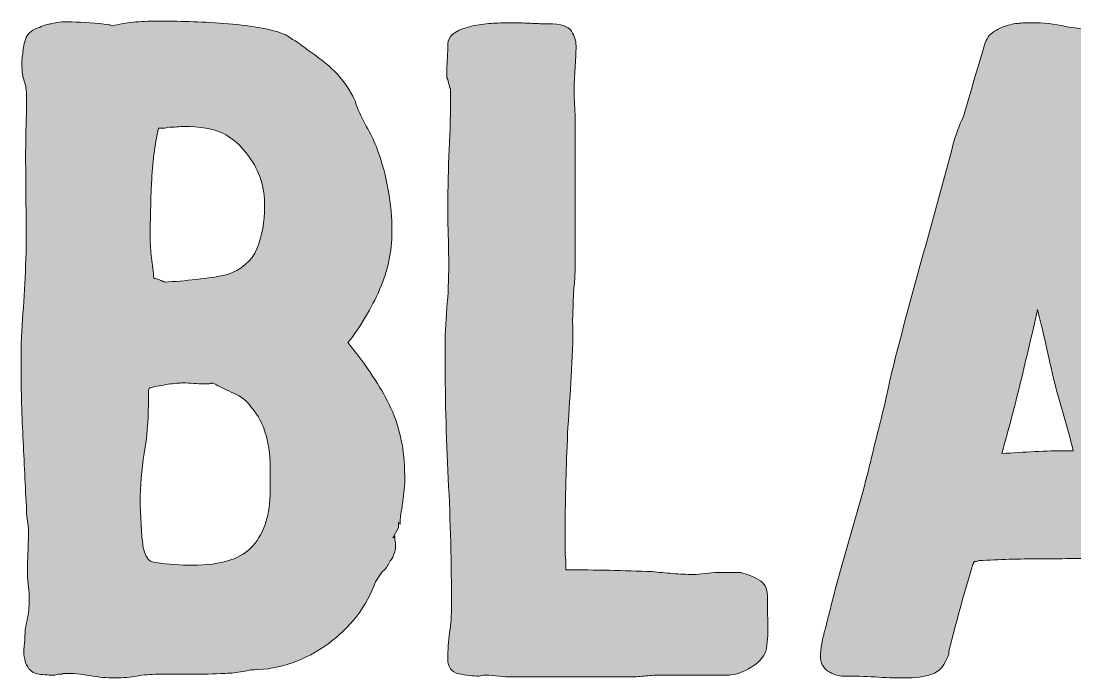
# Model space of a CAD drawing. Header units: inches. Extents: x 72 to 1008, y -1000 to -80.
# Drawn here: x 72 to 540, y -656.4 to -364.8 of the extents above; entities that cross this region are included whole.
import ezdxf

# ---------------------------------------------------------------- set-up
doc = ezdxf.new("R2010")
doc.units = ezdxf.units.IN
doc.header["$MEASUREMENT"] = 0
doc.layers.add('Layer 1', color=7, linetype='Continuous')

# ---------------------------------------------------------------- blocks, each defined once
blk = doc.blocks.new('block 4')
at = {"layer": 'Layer 1', "true_color": 0xfccf0c}
h = blk.add_hatch(color=40, dxfattribs=at)
h.dxf.hatch_style = 2
edge = h.paths.add_edge_path()
edge.add_spline(control_points=[(217.2, -507.53), (217.2, -507.53), (222.08, -513.63), (222.08, -513.63), (225.6, -518.51), (228.65, -523.05), (231.23, -527.25), (233.8, -531.46), (235.91, -535.59), (237.53, -539.65), (239.16, -543.72), (240.38, -548.06), (241.19, -552.66), (242.01, -557.28), (242.41, -562.7), (242.41, -568.93), (242.41, -570.29), (242.27, -572.05), (242.01, -574.22), (241.73, -576.39), (241.46, -578.56), (241.19, -580.72), (240.92, -582.08), (240.72, -583.3), (240.58, -584.38), (240.44, -585.47), (240.38, -586.69), (240.38, -588.04), (239.83, -588.04), (239.56, -587.78), (239.56, -587.23), (239.56, -587.23), (239.56, -589.67), (239.56, -589.67), (239.56, -589.67), (237.13, -594.14), (237.13, -594.14), (237.13, -594.14), (237.94, -593.33), (237.94, -593.33), (237.94, -594.14), (238, -594.96), (238.14, -595.77), (238.27, -596.58), (238.34, -597.26), (238.34, -597.8), (238.34, -599.43), (237.8, -601.33), (236.72, -603.5), (236.17, -604.04), (235.7, -604.72), (235.3, -605.53), (234.89, -606.34), (234.41, -607.16), (233.87, -607.97), (233.06, -608.52), (232.11, -609.59), (231.03, -611.22), (231.03, -611.22), (229.4, -613.66), (229.4, -613.66), (227.5, -619.09), (224.72, -624.17), (221.06, -628.91), (217.4, -633.66), (213.14, -637.79), (208.26, -641.31), (203.37, -644.84), (198.09, -647.62), (192.39, -649.65), (186.7, -651.68), (181.01, -652.7), (175.32, -652.7), (174.77, -652.7), (174.16, -652.77), (173.49, -652.9), (172.81, -653.04), (171.79, -653.25), (170.44, -653.51), (169.08, -653.79), (167.79, -653.99), (166.57, -654.12), (165.35, -654.26), (164.06, -654.33), (162.71, -654.33), (157.56, -654.6), (152.54, -654.73), (147.66, -654.73), (142.78, -654.73), (137.9, -654.73), (133.02, -654.73), (129.5, -654.73), (126.31, -655.01), (123.47, -655.55), (120.62, -656.09), (117.43, -656.36), (113.91, -656.36), (110.11, -656.36), (106.32, -656.02), (102.53, -655.34), (98.73, -654.67), (94.93, -654.33), (91.14, -654.33), (90.87, -654.33), (90.59, -654.47), (90.33, -654.73), (90.33, -654.73), (88.7, -654.73), (88.7, -654.73), (88.15, -654.73), (87.75, -654.8), (87.48, -654.94), (87.21, -655.08), (86.8, -655.14), (86.26, -655.14), (83.82, -655.14), (81.44, -654.94), (79.14, -654.53), (76.84, -654.12), (75.14, -652.43), (74.06, -649.45), (73.51, -647.28), (73.25, -645.93), (73.25, -645.38), (73.25, -644.03), (73.31, -642.88), (73.45, -641.92), (73.58, -640.98), (73.65, -640.23), (73.65, -639.69), (73.65, -636.71), (73.99, -633.73), (74.67, -630.74), (75.34, -627.76), (75.69, -624.78), (75.69, -621.79), (75.69, -619.63), (75.55, -617.66), (75.28, -615.9), (75.01, -614.14), (74.87, -612.18), (74.87, -610), (74.87, -607.02), (74.94, -603.97), (75.08, -600.85), (75.21, -597.74), (75.28, -594.55), (75.28, -591.3), (75.28, -589.67), (75.14, -588.18), (74.87, -586.82), (74.6, -585.47), (74.47, -583.98), (74.47, -582.35), (73.92, -571.24), (73.38, -560.19), (72.84, -549.21), (72.29, -538.23), (72.03, -527.05), (72.03, -515.66), (72.03, -508.61), (72.29, -501.57), (72.84, -494.51), (73.38, -487.47), (73.79, -480.42), (74.06, -473.37), (74.33, -465.24), (74.4, -457.04), (74.26, -448.77), (74.12, -440.5), (74.06, -432.3), (74.06, -424.16), (74.06, -419.83), (74.12, -415.49), (74.26, -411.15), (74.4, -406.82), (74.47, -402.48), (74.47, -398.14), (74.47, -395.7), (74.12, -393.46), (73.45, -391.43), (72.77, -389.4), (72.43, -387.3), (72.43, -385.13), (72.43, -384.31), (72.43, -383.37), (72.43, -382.28), (72.43, -381.2), (72.57, -380.25), (72.84, -379.43), (72.84, -376.73), (73.31, -374.29), (74.26, -372.11), (75.21, -369.95), (77.17, -368.46), (80.16, -367.64), (82.33, -366.56), (84.09, -366.01), (85.45, -366.01), (87.07, -365.48), (88.7, -365.2), (90.33, -365.2), (91.95, -365.2), (93.31, -365.2), (94.39, -365.2), (99.81, -365.2), (105.37, -365.61), (111.07, -366.42), (111.33, -366.42), (111.61, -366.49), (111.88, -366.63), (112.15, -366.76), (112.42, -366.83), (112.69, -366.83), (116.21, -366.01), (119.67, -365.48), (123.06, -365.2), (126.45, -364.93), (129.9, -364.79), (133.43, -364.79), (137.22, -364.79), (141.63, -364.86), (146.65, -365), (151.66, -365.14), (156.81, -365.41), (162.1, -365.81), (167.39, -366.22), (172.47, -366.83), (177.35, -367.64), (182.23, -368.46), (186.29, -369.54), (189.55, -370.89), (190.36, -371.44), (191.17, -371.98), (191.99, -372.52), (192.8, -373.07), (193.75, -373.61), (194.84, -374.15), (195.37, -374.69), (196.05, -375.23), (196.87, -375.77), (197.68, -376.32), (198.35, -376.86), (198.9, -377.4), (203.78, -380.65), (207.91, -383.91), (211.3, -387.16), (214.69, -390.41), (217.74, -394.75), (220.45, -400.17), (220.45, -400.99), (220.72, -401.94), (221.26, -403.02), (222.62, -406.27), (224.18, -409.46), (225.95, -412.58), (227.7, -415.7), (229.13, -418.75), (230.21, -421.73), (234.55, -433.66), (236.72, -445.86), (236.72, -458.32), (236.72, -467), (234.89, -475.54), (231.23, -483.94), (227.57, -492.35), (222.89, -500.21), (217.2, -507.53)], knot_values=[0, 0, 0, 0, 1, 1, 1, 2, 2, 2, 3, 3, 3, 4, 4, 4, 5, 5, 5, 6, 6, 6, 7, 7, 7, 8, 8, 8, 9, 9, 9, 10, 10, 10, 11, 11, 11, 12, 12, 12, 13, 13, 13, 14, 14, 14, 15, 15, 15, 16, 16, 16, 17, 17, 17, 18, 18, 18, 19, 19, 19, 20, 20, 20, 21, 21, 21, 22, 22, 22, 23, 23, 23, 24, 24, 24, 25, 25, 25, 26, 26, 26, 27, 27, 27, 28, 28, 28, 29, 29, 29, 30, 30, 30, 31, 31, 31, 32, 32, 32, 33, 33, 33, 34, 34, 34, 35, 35, 35, 36, 36, 36, 37, 37, 37, 38, 38, 38, 39, 39, 39, 40, 40, 40, 41, 41, 41, 42, 42, 42, 43, 43, 43, 44, 44, 44, 45, 45, 45, 46, 46, 46, 47, 47, 47, 48, 48, 48, 49, 49, 49, 50, 50, 50, 51, 51, 51, 52, 52, 52, 53, 53, 53, 54, 54, 54, 55, 55, 55, 56, 56, 56, 57, 57, 57, 58, 58, 58, 59, 59, 59, 60, 60, 60, 61, 61, 61, 62, 62, 62, 63, 63, 63, 64, 64, 64, 65, 65, 65, 66, 66, 66, 67, 67, 67, 68, 68, 68, 69, 69, 69, 70, 70, 70, 71, 71, 71, 72, 72, 72, 73, 73, 73, 74, 74, 74, 75, 75, 75, 76, 76, 76, 77, 77, 77, 78, 78, 78, 79, 79, 79, 80, 80, 80, 81, 81, 81, 82, 82, 82, 83, 83, 83, 84, 84, 84, 85, 85, 85, 86, 86, 86, 87, 87, 87, 88, 88, 88, 89, 89, 89, 89], degree=3, periodic=1)
edge = h.paths.add_edge_path()
edge.add_spline(control_points=[(157.02, -525.42), (156.47, -525.69), (155.86, -525.83), (155.19, -525.83), (154.51, -525.83), (153.9, -525.83), (153.36, -525.83), (151.73, -525.83), (150.17, -525.76), (148.68, -525.62), (147.19, -525.49), (145.63, -525.42), (144, -525.42), (142.38, -525.42), (140.14, -525.62), (137.29, -526.03), (134.45, -526.44), (131.94, -526.91), (129.77, -527.45), (129.22, -527.45), (128.96, -527.59), (128.96, -527.86), (128.69, -528.13), (128.55, -529.08), (128.55, -530.71), (128.55, -530.71), (128.55, -535.18), (128.55, -535.18), (128.55, -542.23), (127.94, -549.41), (126.72, -556.73), (125.5, -564.05), (124.89, -571.24), (124.89, -578.28), (124.89, -579.37), (124.95, -581.13), (125.09, -583.57), (125.23, -586.01), (125.36, -588.52), (125.5, -591.09), (125.64, -593.67), (125.91, -596.11), (126.31, -598.41), (126.72, -600.72), (127.33, -602.28), (128.14, -603.09), (128.41, -603.63), (128.76, -604.04), (129.16, -604.31), (129.57, -604.58), (130.45, -604.86), (131.8, -605.12), (137.5, -605.94), (142.92, -606.34), (148.07, -606.34), (161.08, -606.34), (170.09, -603.43), (175.11, -597.6), (180.12, -591.77), (182.64, -583.71), (182.64, -573.4), (182.64, -569.61), (182.64, -566.08), (182.64, -562.83), (182.64, -559.58), (182.36, -556.32), (181.82, -553.07), (181.28, -550.09), (180.46, -547.25), (179.38, -544.53), (178.3, -541.83), (176.54, -538.98), (174.1, -535.99), (172.47, -533.55), (169.89, -531.52), (166.37, -529.89), (165.01, -529.35), (163.52, -528.67), (161.9, -527.86), (160.27, -527.05), (158.64, -526.23), (157.02, -525.42)], knot_values=[0, 0, 0, 0, 1, 1, 1, 2, 2, 2, 3, 3, 3, 4, 4, 4, 5, 5, 5, 6, 6, 6, 7, 7, 7, 8, 8, 8, 9, 9, 9, 10, 10, 10, 11, 11, 11, 12, 12, 12, 13, 13, 13, 14, 14, 14, 15, 15, 15, 16, 16, 16, 17, 17, 17, 18, 18, 18, 19, 19, 19, 20, 20, 20, 21, 21, 21, 22, 22, 22, 23, 23, 23, 24, 24, 24, 25, 25, 25, 26, 26, 26, 27, 27, 27, 27], degree=3, periodic=1)
edge = h.paths.add_edge_path()
edge.add_spline(control_points=[(133.02, -412.37), (131.4, -419.69), (130.38, -427.83), (129.97, -436.77), (129.57, -445.72), (129.36, -453.72), (129.36, -460.76), (129.36, -463.75), (129.57, -466.8), (129.97, -469.91), (130.38, -473.03), (130.72, -476.08), (130.99, -479.06), (131.53, -479.06), (132.62, -479.34), (134.24, -479.88), (134.51, -480.15), (134.78, -480.28), (135.06, -480.28), (135.32, -480.28), (135.6, -480.42), (135.87, -480.69), (140.2, -480.42), (144.88, -480.02), (149.9, -479.47), (154.91, -478.93), (159.32, -478.25), (163.12, -477.44), (169.89, -475.27), (174.43, -471.41), (176.74, -465.85), (179.04, -460.29), (180.19, -453.99), (180.19, -446.94), (180.19, -438.54), (177.89, -431.22), (173.28, -424.98), (169.76, -420.1), (165.89, -416.64), (161.69, -414.61), (157.49, -412.58), (151.59, -411.56), (144, -411.56), (143.46, -411.56), (142.51, -411.63), (141.16, -411.76), (139.8, -411.9), (138.44, -411.97), (137.09, -411.97), (136.28, -412.24), (135.53, -412.37), (134.85, -412.37), (134.17, -412.37), (133.56, -412.37), (133.02, -412.37)], knot_values=[0, 0, 0, 0, 1, 1, 1, 2, 2, 2, 3, 3, 3, 4, 4, 4, 5, 5, 5, 6, 6, 6, 7, 7, 7, 8, 8, 8, 9, 9, 9, 10, 10, 10, 11, 11, 11, 12, 12, 12, 13, 13, 13, 14, 14, 14, 15, 15, 15, 16, 16, 16, 17, 17, 17, 18, 18, 18, 18], degree=3, periodic=1)
h = blk.add_hatch(color=40, dxfattribs=at)
h.dxf.hatch_style = 2
edge = h.paths.add_edge_path()
edge.add_spline(control_points=[(313.98, -608.38), (320.49, -608.38), (326.92, -608.45), (333.3, -608.58), (339.66, -608.72), (345.97, -608.92), (352.2, -609.19), (355.18, -609.46), (358.23, -609.73), (361.35, -610), (364.47, -610.28), (367.52, -610.41), (370.5, -610.41), (372.13, -610.41), (373.89, -610.28), (375.79, -610), (377.69, -609.73), (379.58, -609.59), (381.49, -609.59), (381.49, -609.59), (391.65, -609.59), (391.65, -609.59), (394.09, -610.14), (396.66, -611.16), (399.38, -612.64), (402.08, -614.14), (403.44, -616.51), (403.44, -619.76), (403.44, -623.56), (403.51, -627.49), (403.65, -631.55), (403.78, -635.62), (403.58, -639.55), (403.04, -643.35), (402.49, -646.33), (400.32, -649.04), (396.53, -651.48), (392.73, -653.92), (388.94, -655.14), (385.14, -655.14), (385.14, -655.14), (355.46, -655.14), (355.46, -655.14), (353.29, -655.14), (351.05, -655.28), (348.75, -655.55), (346.44, -655.82), (344.21, -655.95), (342.04, -655.95), (342.04, -655.95), (289.99, -655.95), (289.99, -655.95), (288.09, -655.95), (286.19, -655.82), (284.3, -655.55), (282.4, -655.28), (280.36, -655.14), (278.2, -655.14), (277.11, -655.14), (276.16, -655.28), (275.35, -655.55), (272.64, -655.55), (269.66, -655.21), (266.4, -654.53), (263.15, -653.86), (261.52, -651.62), (261.52, -647.82), (261.52, -644.03), (261.79, -640.16), (262.34, -636.23), (262.88, -632.3), (263.15, -628.44), (263.15, -624.64), (263.15, -605.67), (262.67, -586.76), (261.73, -567.91), (260.77, -549.08), (260.3, -530.17), (260.3, -511.19), (260.3, -504.95), (260.57, -498.65), (261.12, -492.28), (261.66, -485.91), (261.93, -479.47), (261.93, -472.96), (261.93, -468.63), (261.86, -464.36), (261.73, -460.15), (261.59, -455.95), (261.52, -451.68), (261.52, -447.34), (261.52, -438.67), (261.73, -430.13), (262.14, -421.73), (262.54, -413.33), (262.74, -404.92), (262.74, -396.51), (262.74, -396.51), (262.74, -394.89), (262.74, -394.89), (262.47, -394.62), (262.34, -394.35), (262.34, -394.07), (262.34, -393.81), (262.2, -393.4), (261.93, -392.85), (261.93, -392.04), (261.66, -391.09), (261.12, -390.01), (261.12, -390.01), (261.12, -386.75), (261.12, -386.75), (261.12, -384.59), (261.18, -382.62), (261.32, -380.86), (261.45, -379.1), (261.52, -377.13), (261.52, -374.96), (261.52, -371.71), (264.37, -369.27), (270.06, -367.64), (271.42, -367.1), (272.84, -366.76), (274.33, -366.63), (275.82, -366.49), (277.24, -366.29), (278.6, -366.01), (281.58, -365.75), (284.36, -365.61), (286.94, -365.61), (289.51, -365.61), (291.21, -365.61), (292.02, -365.61), (294.46, -365.61), (296.83, -365.68), (299.14, -365.81), (301.44, -365.95), (303.82, -366.01), (306.26, -366.01), (311.67, -366.01), (315.06, -367.1), (316.42, -369.27), (317.77, -371.44), (318.46, -373.61), (318.46, -375.77), (318.46, -379.03), (318.32, -382.35), (318.05, -385.74), (317.77, -389.13), (317.64, -392.59), (317.64, -396.11), (317.64, -398.01), (317.7, -399.91), (317.84, -401.8), (317.98, -403.7), (318.05, -405.73), (318.05, -407.9), (318.05, -407.9), (318.05, -474.18), (318.05, -474.18), (318.05, -476.9), (317.91, -479.61), (317.64, -482.32), (317.37, -485.03), (317.23, -487.74), (317.23, -490.45), (316.96, -494.25), (316.89, -497.77), (317.03, -501.02), (317.16, -504.27), (317.09, -507.53), (316.83, -510.78), (316.55, -518.65), (316.15, -526.3), (315.61, -533.76), (315.06, -541.22), (314.65, -548.74), (314.39, -556.32), (314.11, -563.11), (313.91, -569.95), (313.78, -576.86), (313.64, -583.77), (313.57, -590.76), (313.57, -597.8), (313.57, -599.43), (313.64, -601.13), (313.78, -602.89), (313.91, -604.65), (313.98, -606.48), (313.98, -608.38)], knot_values=[0, 0, 0, 0, 1, 1, 1, 2, 2, 2, 3, 3, 3, 4, 4, 4, 5, 5, 5, 6, 6, 6, 7, 7, 7, 8, 8, 8, 9, 9, 9, 10, 10, 10, 11, 11, 11, 12, 12, 12, 13, 13, 13, 14, 14, 14, 15, 15, 15, 16, 16, 16, 17, 17, 17, 18, 18, 18, 19, 19, 19, 20, 20, 20, 21, 21, 21, 22, 22, 22, 23, 23, 23, 24, 24, 24, 25, 25, 25, 26, 26, 26, 27, 27, 27, 28, 28, 28, 29, 29, 29, 30, 30, 30, 31, 31, 31, 32, 32, 32, 33, 33, 33, 34, 34, 34, 35, 35, 35, 36, 36, 36, 37, 37, 37, 38, 38, 38, 39, 39, 39, 40, 40, 40, 41, 41, 41, 42, 42, 42, 43, 43, 43, 44, 44, 44, 45, 45, 45, 46, 46, 46, 47, 47, 47, 48, 48, 48, 49, 49, 49, 50, 50, 50, 51, 51, 51, 52, 52, 52, 53, 53, 53, 54, 54, 54, 55, 55, 55, 56, 56, 56, 57, 57, 57, 58, 58, 58, 59, 59, 59, 60, 60, 60, 61, 61, 61, 62, 62, 62, 63, 63, 63, 63], degree=3, periodic=1)
h = blk.add_hatch(color=40, dxfattribs=at)
h.dxf.hatch_style = 2
edge = h.paths.add_edge_path()
edge.add_spline(control_points=[(551.05, -603.09), (542.1, -603.36), (533.16, -603.5), (524.21, -603.5), (515.26, -603.5), (506.32, -603.77), (497.37, -604.31), (496.56, -604.58), (495.88, -604.72), (495.34, -604.72), (495.07, -604.99), (494.93, -605.26), (494.93, -605.53), (494.39, -606.61), (494.12, -607.43), (494.12, -607.97), (492.49, -613.4), (490.93, -618.74), (489.44, -624.03), (487.95, -629.32), (486.52, -634.67), (485.17, -640.09), (485.17, -640.09), (484.77, -641.72), (484.77, -641.72), (484.22, -643.35), (483.95, -644.71), (483.95, -645.79), (482.33, -650.67), (479.82, -653.65), (476.43, -654.73), (473.04, -655.82), (469.04, -656.36), (464.43, -656.36), (460.09, -656.36), (455.69, -656.23), (451.22, -655.95), (446.75, -655.69), (442.2, -655.55), (437.6, -655.55), (434.88, -655.55), (432.44, -654.8), (430.27, -653.31), (428.1, -651.82), (427.02, -649.59), (427.02, -646.6), (427.02, -645.25), (427.22, -643.42), (427.63, -641.11), (428.04, -638.81), (428.51, -636.71), (429.06, -634.81), (429.6, -632.64), (430.13, -630.54), (430.68, -628.5), (431.22, -626.47), (431.63, -624.78), (431.9, -623.42), (434.88, -612.04), (438, -600.85), (441.26, -589.87), (444.51, -578.89), (447.49, -567.71), (450.2, -556.32), (451.55, -550.91), (452.91, -545.48), (454.27, -540.06), (455.62, -534.64), (456.84, -529.22), (457.93, -523.79), (462.26, -506.17), (466.87, -488.69), (471.75, -471.34), (476.63, -453.99), (481.37, -436.64), (485.99, -419.29), (487.07, -415.49), (488.56, -411.43), (490.46, -407.09), (492.09, -401.67), (493.64, -396.38), (495.14, -391.23), (496.62, -386.08), (498.19, -380.79), (499.81, -375.37), (500.63, -372.66), (502.11, -370.63), (504.29, -369.27), (506.45, -367.91), (508.76, -366.97), (511.2, -366.42), (513.37, -365.88), (515.53, -365.61), (517.7, -365.61), (519.87, -365.61), (521.63, -365.61), (522.99, -365.61), (527.6, -365.61), (532.61, -366.29), (538.04, -367.64), (543.73, -368.19), (547.25, -369.06), (548.61, -370.28), (549.96, -371.51), (551.18, -374.01), (552.27, -377.81), (552.53, -379.17), (552.81, -380.25), (553.08, -381.06), (553.35, -381.87), (553.76, -382.96), (554.3, -384.31), (555.38, -387.3), (556.06, -389.87), (556.33, -392.04), (556.33, -395.84), (556.6, -399.23), (557.15, -402.21), (557.69, -405.19), (558.37, -408.58), (559.18, -412.37), (560.26, -416.17), (561.35, -419.9), (562.43, -423.56), (563.52, -427.21), (564.33, -430.13), (564.87, -432.3), (566.23, -438.54), (567.52, -444.77), (568.74, -451), (569.96, -457.24), (571.38, -463.34), (573.01, -469.3), (574.36, -475.54), (575.92, -481.57), (577.68, -487.4), (579.44, -493.23), (581.14, -499.26), (582.77, -505.49), (584.93, -514.17), (587.24, -522.85), (589.68, -531.52), (592.12, -540.2), (594.56, -549.01), (597, -557.95), (598.08, -563.11), (599.24, -568.19), (600.46, -573.2), (601.68, -578.22), (603.1, -583.3), (604.73, -588.45), (605.54, -591.98), (606.49, -595.36), (607.57, -598.62), (608.65, -601.87), (609.74, -605.26), (610.83, -608.78), (612.18, -613.4), (613.4, -618.07), (614.49, -622.81), (615.56, -627.56), (616.79, -632.37), (618.14, -637.25), (618.14, -638.06), (618.41, -639.28), (618.96, -640.91), (619.23, -641.99), (619.43, -642.94), (619.57, -643.75), (619.7, -644.57), (619.77, -645.52), (619.77, -646.6), (619.77, -650.4), (618.14, -652.77), (614.89, -653.72), (611.64, -654.67), (609.06, -655.14), (607.17, -655.14), (602.01, -655.14), (596.93, -655.21), (591.92, -655.34), (586.9, -655.48), (581.82, -655.55), (576.67, -655.55), (573.14, -655.55), (569.89, -654.06), (566.91, -651.07), (565.28, -648.91), (563.99, -646.8), (563.05, -644.77), (562.09, -642.74), (561.22, -640.5), (560.4, -638.06), (559.86, -637.52), (559.59, -636.71), (559.59, -635.62), (559.59, -634.54), (559.45, -633.73), (559.18, -633.18), (559.18, -632.1), (559.04, -631.15), (558.77, -630.33), (558.77, -630.33), (553.08, -610.41), (553.08, -610.41), (553.08, -609.87), (552.94, -608.99), (552.67, -607.77), (552.4, -606.54), (552, -605.26), (551.46, -603.9), (551.18, -603.9), (551.05, -603.63), (551.05, -603.09)], knot_values=[0, 0, 0, 0, 1, 1, 1, 2, 2, 2, 3, 3, 3, 4, 4, 4, 5, 5, 5, 6, 6, 6, 7, 7, 7, 8, 8, 8, 9, 9, 9, 10, 10, 10, 11, 11, 11, 12, 12, 12, 13, 13, 13, 14, 14, 14, 15, 15, 15, 16, 16, 16, 17, 17, 17, 18, 18, 18, 19, 19, 19, 20, 20, 20, 21, 21, 21, 22, 22, 22, 23, 23, 23, 24, 24, 24, 25, 25, 25, 26, 26, 26, 27, 27, 27, 28, 28, 28, 29, 29, 29, 30, 30, 30, 31, 31, 31, 32, 32, 32, 33, 33, 33, 34, 34, 34, 35, 35, 35, 36, 36, 36, 37, 37, 37, 38, 38, 38, 39, 39, 39, 40, 40, 40, 41, 41, 41, 42, 42, 42, 43, 43, 43, 44, 44, 44, 45, 45, 45, 46, 46, 46, 47, 47, 47, 48, 48, 48, 49, 49, 49, 50, 50, 50, 51, 51, 51, 52, 52, 52, 53, 53, 53, 54, 54, 54, 55, 55, 55, 56, 56, 56, 57, 57, 57, 58, 58, 58, 59, 59, 59, 60, 60, 60, 61, 61, 61, 62, 62, 62, 63, 63, 63, 64, 64, 64, 65, 65, 65, 66, 66, 66, 67, 67, 67, 68, 68, 68, 69, 69, 69, 70, 70, 70, 71, 71, 71, 71], degree=3, periodic=1)
edge = h.paths.add_edge_path()
edge.add_spline(control_points=[(507.54, -556.73), (512.42, -556.46), (517.3, -556.19), (522.18, -555.92), (527.06, -555.65), (531.94, -555.51), (536.82, -555.51), (536.82, -555.51), (539.26, -555.51), (539.26, -555.51), (537.9, -550.09), (536.41, -544.6), (534.78, -539.04), (533.16, -533.49), (531.66, -528), (530.31, -522.57), (529.76, -520.41), (528.89, -516.54), (527.67, -510.98), (526.45, -505.43), (525.02, -499.39), (523.4, -492.89), (520.96, -503.73), (518.45, -514.44), (515.87, -525.01), (513.3, -535.59), (510.52, -546.16), (507.54, -556.73)], knot_values=[0, 0, 0, 0, 1, 1, 1, 2, 2, 2, 3, 3, 3, 4, 4, 4, 5, 5, 5, 6, 6, 6, 7, 7, 7, 8, 8, 8, 9, 9, 9, 9], degree=3, periodic=1)
at = {"layer": 'Layer 1', "lineweight": 0}
for points, knots in [([(217.2, -507.53), (217.2, -507.53), (222.08, -513.63), (222.08, -513.63), (225.6, -518.51), (228.65, -523.05), (231.23, -527.25), (233.8, -531.46), (235.91, -535.59), (237.53, -539.65), (239.16, -543.72), (240.38, -548.06), (241.19, -552.66), (242.01, -557.28), (242.41, -562.7), (242.41, -568.93), (242.41, -570.29), (242.27, -572.05), (242.01, -574.22), (241.73, -576.39), (241.46, -578.56), (241.19, -580.72), (240.92, -582.08), (240.72, -583.3), (240.58, -584.38), (240.44, -585.47), (240.38, -586.69), (240.38, -588.04), (239.83, -588.04), (239.56, -587.78), (239.56, -587.23), (239.56, -587.23), (239.56, -589.67), (239.56, -589.67), (239.56, -589.67), (237.13, -594.14), (237.13, -594.14), (237.13, -594.14), (237.94, -593.33), (237.94, -593.33), (237.94, -594.14), (238, -594.96), (238.14, -595.77), (238.27, -596.58), (238.34, -597.26), (238.34, -597.8), (238.34, -599.43), (237.8, -601.33), (236.72, -603.5), (236.17, -604.04), (235.7, -604.72), (235.3, -605.53), (234.89, -606.34), (234.41, -607.16), (233.87, -607.97), (233.06, -608.52), (232.11, -609.59), (231.03, -611.22), (231.03, -611.22), (229.4, -613.66), (229.4, -613.66), (227.5, -619.09), (224.72, -624.17), (221.06, -628.91), (217.4, -633.66), (213.14, -637.79), (208.26, -641.31), (203.37, -644.84), (198.09, -647.62), (192.39, -649.65), (186.7, -651.68), (181.01, -652.7), (175.32, -652.7), (174.77, -652.7), (174.16, -652.77), (173.49, -652.9), (172.81, -653.04), (171.79, -653.25), (170.44, -653.51), (169.08, -653.79), (167.79, -653.99), (166.57, -654.12), (165.35, -654.26), (164.06, -654.33), (162.71, -654.33), (157.56, -654.6), (152.54, -654.73), (147.66, -654.73), (142.78, -654.73), (137.9, -654.73), (133.02, -654.73), (129.5, -654.73), (126.31, -655.01), (123.47, -655.55), (120.62, -656.09), (117.43, -656.36), (113.91, -656.36), (110.11, -656.36), (106.32, -656.02), (102.53, -655.34), (98.73, -654.67), (94.93, -654.33), (91.14, -654.33), (90.87, -654.33), (90.59, -654.47), (90.33, -654.73), (90.33, -654.73), (88.7, -654.73), (88.7, -654.73), (88.15, -654.73), (87.75, -654.8), (87.48, -654.94), (87.21, -655.08), (86.8, -655.14), (86.26, -655.14), (83.82, -655.14), (81.44, -654.94), (79.14, -654.53), (76.84, -654.12), (75.14, -652.43), (74.06, -649.45), (73.51, -647.28), (73.25, -645.93), (73.25, -645.38), (73.25, -644.03), (73.31, -642.88), (73.45, -641.92), (73.58, -640.98), (73.65, -640.23), (73.65, -639.69), (73.65, -636.71), (73.99, -633.73), (74.67, -630.74), (75.34, -627.76), (75.69, -624.78), (75.69, -621.79), (75.69, -619.63), (75.55, -617.66), (75.28, -615.9), (75.01, -614.14), (74.87, -612.18), (74.87, -610), (74.87, -607.02), (74.94, -603.97), (75.08, -600.85), (75.21, -597.74), (75.28, -594.55), (75.28, -591.3), (75.28, -589.67), (75.14, -588.18), (74.87, -586.82), (74.6, -585.47), (74.47, -583.98), (74.47, -582.35), (73.92, -571.24), (73.38, -560.19), (72.84, -549.21), (72.29, -538.23), (72.03, -527.05), (72.03, -515.66), (72.03, -508.61), (72.29, -501.57), (72.84, -494.51), (73.38, -487.47), (73.79, -480.42), (74.06, -473.37), (74.33, -465.24), (74.4, -457.04), (74.26, -448.77), (74.12, -440.5), (74.06, -432.3), (74.06, -424.16), (74.06, -419.83), (74.12, -415.49), (74.26, -411.15), (74.4, -406.82), (74.47, -402.48), (74.47, -398.14), (74.47, -395.7), (74.12, -393.46), (73.45, -391.43), (72.77, -389.4), (72.43, -387.3), (72.43, -385.13), (72.43, -384.31), (72.43, -383.37), (72.43, -382.28), (72.43, -381.2), (72.57, -380.25), (72.84, -379.43), (72.84, -376.73), (73.31, -374.29), (74.26, -372.11), (75.21, -369.95), (77.17, -368.46), (80.16, -367.64), (82.33, -366.56), (84.09, -366.01), (85.45, -366.01), (87.07, -365.48), (88.7, -365.2), (90.33, -365.2), (91.95, -365.2), (93.31, -365.2), (94.39, -365.2), (99.81, -365.2), (105.37, -365.61), (111.07, -366.42), (111.33, -366.42), (111.61, -366.49), (111.88, -366.63), (112.15, -366.76), (112.42, -366.83), (112.69, -366.83), (116.21, -366.01), (119.67, -365.48), (123.06, -365.2), (126.45, -364.93), (129.9, -364.79), (133.43, -364.79), (137.22, -364.79), (141.63, -364.86), (146.65, -365), (151.66, -365.14), (156.81, -365.41), (162.1, -365.81), (167.39, -366.22), (172.47, -366.83), (177.35, -367.64), (182.23, -368.46), (186.29, -369.54), (189.55, -370.89), (190.36, -371.44), (191.17, -371.98), (191.99, -372.52), (192.8, -373.07), (193.75, -373.61), (194.84, -374.15), (195.37, -374.69), (196.05, -375.23), (196.87, -375.77), (197.68, -376.32), (198.35, -376.86), (198.9, -377.4), (203.78, -380.65), (207.91, -383.91), (211.3, -387.16), (214.69, -390.41), (217.74, -394.75), (220.45, -400.17), (220.45, -400.99), (220.72, -401.94), (221.26, -403.02), (222.62, -406.27), (224.18, -409.46), (225.95, -412.58), (227.7, -415.7), (229.13, -418.75), (230.21, -421.73), (234.55, -433.66), (236.72, -445.86), (236.72, -458.32), (236.72, -467), (234.89, -475.54), (231.23, -483.94), (227.57, -492.35), (222.89, -500.21), (217.2, -507.53)], [0, 0, 0, 0, 1, 1, 1, 2, 2, 2, 3, 3, 3, 4, 4, 4, 5, 5, 5, 6, 6, 6, 7, 7, 7, 8, 8, 8, 9, 9, 9, 10, 10, 10, 11, 11, 11, 12, 12, 12, 13, 13, 13, 14, 14, 14, 15, 15, 15, 16, 16, 16, 17, 17, 17, 18, 18, 18, 19, 19, 19, 20, 20, 20, 21, 21, 21, 22, 22, 22, 23, 23, 23, 24, 24, 24, 25, 25, 25, 26, 26, 26, 27, 27, 27, 28, 28, 28, 29, 29, 29, 30, 30, 30, 31, 31, 31, 32, 32, 32, 33, 33, 33, 34, 34, 34, 35, 35, 35, 36, 36, 36, 37, 37, 37, 38, 38, 38, 39, 39, 39, 40, 40, 40, 41, 41, 41, 42, 42, 42, 43, 43, 43, 44, 44, 44, 45, 45, 45, 46, 46, 46, 47, 47, 47, 48, 48, 48, 49, 49, 49, 50, 50, 50, 51, 51, 51, 52, 52, 52, 53, 53, 53, 54, 54, 54, 55, 55, 55, 56, 56, 56, 57, 57, 57, 58, 58, 58, 59, 59, 59, 60, 60, 60, 61, 61, 61, 62, 62, 62, 63, 63, 63, 64, 64, 64, 65, 65, 65, 66, 66, 66, 67, 67, 67, 68, 68, 68, 69, 69, 69, 70, 70, 70, 71, 71, 71, 72, 72, 72, 73, 73, 73, 74, 74, 74, 75, 75, 75, 76, 76, 76, 77, 77, 77, 78, 78, 78, 79, 79, 79, 80, 80, 80, 81, 81, 81, 82, 82, 82, 83, 83, 83, 84, 84, 84, 85, 85, 85, 86, 86, 86, 87, 87, 87, 88, 88, 88, 89, 89, 89, 89]), ([(313.98, -608.38), (320.49, -608.38), (326.92, -608.45), (333.3, -608.58), (339.66, -608.72), (345.97, -608.92), (352.2, -609.19), (355.18, -609.46), (358.23, -609.73), (361.35, -610), (364.47, -610.28), (367.52, -610.41), (370.5, -610.41), (372.13, -610.41), (373.89, -610.28), (375.79, -610), (377.69, -609.73), (379.58, -609.59), (381.49, -609.59), (381.49, -609.59), (391.65, -609.59), (391.65, -609.59), (394.09, -610.14), (396.66, -611.16), (399.38, -612.64), (402.08, -614.14), (403.44, -616.51), (403.44, -619.76), (403.44, -623.56), (403.51, -627.49), (403.65, -631.55), (403.78, -635.62), (403.58, -639.55), (403.04, -643.35), (402.49, -646.33), (400.32, -649.04), (396.53, -651.48), (392.73, -653.92), (388.94, -655.14), (385.14, -655.14), (385.14, -655.14), (355.46, -655.14), (355.46, -655.14), (353.29, -655.14), (351.05, -655.28), (348.75, -655.55), (346.44, -655.82), (344.21, -655.95), (342.04, -655.95), (342.04, -655.95), (289.99, -655.95), (289.99, -655.95), (288.09, -655.95), (286.19, -655.82), (284.3, -655.55), (282.4, -655.28), (280.36, -655.14), (278.2, -655.14), (277.11, -655.14), (276.16, -655.28), (275.35, -655.55), (272.64, -655.55), (269.66, -655.21), (266.4, -654.53), (263.15, -653.86), (261.52, -651.62), (261.52, -647.82), (261.52, -644.03), (261.79, -640.16), (262.34, -636.23), (262.88, -632.3), (263.15, -628.44), (263.15, -624.64), (263.15, -605.67), (262.67, -586.76), (261.73, -567.91), (260.77, -549.08), (260.3, -530.17), (260.3, -511.19), (260.3, -504.95), (260.57, -498.65), (261.12, -492.28), (261.66, -485.91), (261.93, -479.47), (261.93, -472.96), (261.93, -468.63), (261.86, -464.36), (261.73, -460.15), (261.59, -455.95), (261.52, -451.68), (261.52, -447.34), (261.52, -438.67), (261.73, -430.13), (262.14, -421.73), (262.54, -413.33), (262.74, -404.92), (262.74, -396.51), (262.74, -396.51), (262.74, -394.89), (262.74, -394.89), (262.47, -394.62), (262.34, -394.35), (262.34, -394.07), (262.34, -393.81), (262.2, -393.4), (261.93, -392.85), (261.93, -392.04), (261.66, -391.09), (261.12, -390.01), (261.12, -390.01), (261.12, -386.75), (261.12, -386.75), (261.12, -384.59), (261.18, -382.62), (261.32, -380.86), (261.45, -379.1), (261.52, -377.13), (261.52, -374.96), (261.52, -371.71), (264.37, -369.27), (270.06, -367.64), (271.42, -367.1), (272.84, -366.76), (274.33, -366.63), (275.82, -366.49), (277.24, -366.29), (278.6, -366.01), (281.58, -365.75), (284.36, -365.61), (286.94, -365.61), (289.51, -365.61), (291.21, -365.61), (292.02, -365.61), (294.46, -365.61), (296.83, -365.68), (299.14, -365.81), (301.44, -365.95), (303.82, -366.01), (306.26, -366.01), (311.67, -366.01), (315.06, -367.1), (316.42, -369.27), (317.77, -371.44), (318.46, -373.61), (318.46, -375.77), (318.46, -379.03), (318.32, -382.35), (318.05, -385.74), (317.77, -389.13), (317.64, -392.59), (317.64, -396.11), (317.64, -398.01), (317.7, -399.91), (317.84, -401.8), (317.98, -403.7), (318.05, -405.73), (318.05, -407.9), (318.05, -407.9), (318.05, -474.18), (318.05, -474.18), (318.05, -476.9), (317.91, -479.61), (317.64, -482.32), (317.37, -485.03), (317.23, -487.74), (317.23, -490.45), (316.96, -494.25), (316.89, -497.77), (317.03, -501.02), (317.16, -504.27), (317.09, -507.53), (316.83, -510.78), (316.55, -518.65), (316.15, -526.3), (315.61, -533.76), (315.06, -541.22), (314.65, -548.74), (314.39, -556.32), (314.11, -563.11), (313.91, -569.95), (313.78, -576.86), (313.64, -583.77), (313.57, -590.76), (313.57, -597.8), (313.57, -599.43), (313.64, -601.13), (313.78, -602.89), (313.91, -604.65), (313.98, -606.48), (313.98, -608.38)], [0, 0, 0, 0, 1, 1, 1, 2, 2, 2, 3, 3, 3, 4, 4, 4, 5, 5, 5, 6, 6, 6, 7, 7, 7, 8, 8, 8, 9, 9, 9, 10, 10, 10, 11, 11, 11, 12, 12, 12, 13, 13, 13, 14, 14, 14, 15, 15, 15, 16, 16, 16, 17, 17, 17, 18, 18, 18, 19, 19, 19, 20, 20, 20, 21, 21, 21, 22, 22, 22, 23, 23, 23, 24, 24, 24, 25, 25, 25, 26, 26, 26, 27, 27, 27, 28, 28, 28, 29, 29, 29, 30, 30, 30, 31, 31, 31, 32, 32, 32, 33, 33, 33, 34, 34, 34, 35, 35, 35, 36, 36, 36, 37, 37, 37, 38, 38, 38, 39, 39, 39, 40, 40, 40, 41, 41, 41, 42, 42, 42, 43, 43, 43, 44, 44, 44, 45, 45, 45, 46, 46, 46, 47, 47, 47, 48, 48, 48, 49, 49, 49, 50, 50, 50, 51, 51, 51, 52, 52, 52, 53, 53, 53, 54, 54, 54, 55, 55, 55, 56, 56, 56, 57, 57, 57, 58, 58, 58, 59, 59, 59, 60, 60, 60, 61, 61, 61, 62, 62, 62, 63, 63, 63, 63]), ([(551.05, -603.09), (542.1, -603.36), (533.16, -603.5), (524.21, -603.5), (515.26, -603.5), (506.32, -603.77), (497.37, -604.31), (496.56, -604.58), (495.88, -604.72), (495.34, -604.72), (495.07, -604.99), (494.93, -605.26), (494.93, -605.53), (494.39, -606.61), (494.12, -607.43), (494.12, -607.97), (492.49, -613.4), (490.93, -618.74), (489.44, -624.03), (487.95, -629.32), (486.52, -634.67), (485.17, -640.09), (485.17, -640.09), (484.77, -641.72), (484.77, -641.72), (484.22, -643.35), (483.95, -644.71), (483.95, -645.79), (482.33, -650.67), (479.82, -653.65), (476.43, -654.73), (473.04, -655.82), (469.04, -656.36), (464.43, -656.36), (460.09, -656.36), (455.69, -656.23), (451.22, -655.95), (446.75, -655.69), (442.2, -655.55), (437.6, -655.55), (434.88, -655.55), (432.44, -654.8), (430.27, -653.31), (428.1, -651.82), (427.02, -649.59), (427.02, -646.6), (427.02, -645.25), (427.22, -643.42), (427.63, -641.11), (428.04, -638.81), (428.51, -636.71), (429.06, -634.81), (429.6, -632.64), (430.13, -630.54), (430.68, -628.5), (431.22, -626.47), (431.63, -624.78), (431.9, -623.42), (434.88, -612.04), (438, -600.85), (441.26, -589.87), (444.51, -578.89), (447.49, -567.71), (450.2, -556.32), (451.55, -550.91), (452.91, -545.48), (454.27, -540.06), (455.62, -534.64), (456.84, -529.22), (457.93, -523.79), (462.26, -506.17), (466.87, -488.69), (471.75, -471.34), (476.63, -453.99), (481.37, -436.64), (485.99, -419.29), (487.07, -415.49), (488.56, -411.43), (490.46, -407.09), (492.09, -401.67), (493.64, -396.38), (495.14, -391.23), (496.62, -386.08), (498.19, -380.79), (499.81, -375.37), (500.63, -372.66), (502.11, -370.63), (504.29, -369.27), (506.45, -367.91), (508.76, -366.97), (511.2, -366.42), (513.37, -365.88), (515.53, -365.61), (517.7, -365.61), (519.87, -365.61), (521.63, -365.61), (522.99, -365.61), (527.6, -365.61), (532.61, -366.29), (538.04, -367.64), (543.73, -368.19), (547.25, -369.06), (548.61, -370.28), (549.96, -371.51), (551.18, -374.01), (552.27, -377.81), (552.53, -379.17), (552.81, -380.25), (553.08, -381.06), (553.35, -381.87), (553.76, -382.96), (554.3, -384.31), (555.38, -387.3), (556.06, -389.87), (556.33, -392.04), (556.33, -395.84), (556.6, -399.23), (557.15, -402.21), (557.69, -405.19), (558.37, -408.58), (559.18, -412.37), (560.26, -416.17), (561.35, -419.9), (562.43, -423.56), (563.52, -427.21), (564.33, -430.13), (564.87, -432.3), (566.23, -438.54), (567.52, -444.77), (568.74, -451), (569.96, -457.24), (571.38, -463.34), (573.01, -469.3), (574.36, -475.54), (575.92, -481.57), (577.68, -487.4), (579.44, -493.23), (581.14, -499.26), (582.77, -505.49), (584.93, -514.17), (587.24, -522.85), (589.68, -531.52), (592.12, -540.2), (594.56, -549.01), (597, -557.95), (598.08, -563.11), (599.24, -568.19), (600.46, -573.2), (601.68, -578.22), (603.1, -583.3), (604.73, -588.45), (605.54, -591.98), (606.49, -595.36), (607.57, -598.62), (608.65, -601.87), (609.74, -605.26), (610.83, -608.78), (612.18, -613.4), (613.4, -618.07), (614.49, -622.81), (615.56, -627.56), (616.79, -632.37), (618.14, -637.25), (618.14, -638.06), (618.41, -639.28), (618.96, -640.91), (619.23, -641.99), (619.43, -642.94), (619.57, -643.75), (619.7, -644.57), (619.77, -645.52), (619.77, -646.6), (619.77, -650.4), (618.14, -652.77), (614.89, -653.72), (611.64, -654.67), (609.06, -655.14), (607.17, -655.14), (602.01, -655.14), (596.93, -655.21), (591.92, -655.34), (586.9, -655.48), (581.82, -655.55), (576.67, -655.55), (573.14, -655.55), (569.89, -654.06), (566.91, -651.07), (565.28, -648.91), (563.99, -646.8), (563.05, -644.77), (562.09, -642.74), (561.22, -640.5), (560.4, -638.06), (559.86, -637.52), (559.59, -636.71), (559.59, -635.62), (559.59, -634.54), (559.45, -633.73), (559.18, -633.18), (559.18, -632.1), (559.04, -631.15), (558.77, -630.33), (558.77, -630.33), (553.08, -610.41), (553.08, -610.41), (553.08, -609.87), (552.94, -608.99), (552.67, -607.77), (552.4, -606.54), (552, -605.26), (551.46, -603.9), (551.18, -603.9), (551.05, -603.63), (551.05, -603.09)], [0, 0, 0, 0, 1, 1, 1, 2, 2, 2, 3, 3, 3, 4, 4, 4, 5, 5, 5, 6, 6, 6, 7, 7, 7, 8, 8, 8, 9, 9, 9, 10, 10, 10, 11, 11, 11, 12, 12, 12, 13, 13, 13, 14, 14, 14, 15, 15, 15, 16, 16, 16, 17, 17, 17, 18, 18, 18, 19, 19, 19, 20, 20, 20, 21, 21, 21, 22, 22, 22, 23, 23, 23, 24, 24, 24, 25, 25, 25, 26, 26, 26, 27, 27, 27, 28, 28, 28, 29, 29, 29, 30, 30, 30, 31, 31, 31, 32, 32, 32, 33, 33, 33, 34, 34, 34, 35, 35, 35, 36, 36, 36, 37, 37, 37, 38, 38, 38, 39, 39, 39, 40, 40, 40, 41, 41, 41, 42, 42, 42, 43, 43, 43, 44, 44, 44, 45, 45, 45, 46, 46, 46, 47, 47, 47, 48, 48, 48, 49, 49, 49, 50, 50, 50, 51, 51, 51, 52, 52, 52, 53, 53, 53, 54, 54, 54, 55, 55, 55, 56, 56, 56, 57, 57, 57, 58, 58, 58, 59, 59, 59, 60, 60, 60, 61, 61, 61, 62, 62, 62, 63, 63, 63, 64, 64, 64, 65, 65, 65, 66, 66, 66, 67, 67, 67, 68, 68, 68, 69, 69, 69, 70, 70, 70, 71, 71, 71, 71]), ([(133.02, -412.37), (131.4, -419.69), (130.38, -427.83), (129.97, -436.77), (129.57, -445.72), (129.36, -453.72), (129.36, -460.76), (129.36, -463.75), (129.57, -466.8), (129.97, -469.91), (130.38, -473.03), (130.72, -476.08), (130.99, -479.06), (131.53, -479.06), (132.62, -479.34), (134.24, -479.88), (134.51, -480.15), (134.78, -480.28), (135.06, -480.28), (135.32, -480.28), (135.6, -480.42), (135.87, -480.69), (140.2, -480.42), (144.88, -480.02), (149.9, -479.47), (154.91, -478.93), (159.32, -478.25), (163.12, -477.44), (169.89, -475.27), (174.43, -471.41), (176.74, -465.85), (179.04, -460.29), (180.19, -453.99), (180.19, -446.94), (180.19, -438.54), (177.89, -431.22), (173.28, -424.98), (169.76, -420.1), (165.89, -416.64), (161.69, -414.61), (157.49, -412.58), (151.59, -411.56), (144, -411.56), (143.46, -411.56), (142.51, -411.63), (141.16, -411.76), (139.8, -411.9), (138.44, -411.97), (137.09, -411.97), (136.28, -412.24), (135.53, -412.37), (134.85, -412.37), (134.17, -412.37), (133.56, -412.37), (133.02, -412.37)], [0, 0, 0, 0, 1, 1, 1, 2, 2, 2, 3, 3, 3, 4, 4, 4, 5, 5, 5, 6, 6, 6, 7, 7, 7, 8, 8, 8, 9, 9, 9, 10, 10, 10, 11, 11, 11, 12, 12, 12, 13, 13, 13, 14, 14, 14, 15, 15, 15, 16, 16, 16, 17, 17, 17, 18, 18, 18, 18]), ([(507.54, -556.73), (512.42, -556.46), (517.3, -556.19), (522.18, -555.92), (527.06, -555.65), (531.94, -555.51), (536.82, -555.51), (536.82, -555.51), (539.26, -555.51), (539.26, -555.51), (537.9, -550.09), (536.41, -544.6), (534.78, -539.04), (533.16, -533.49), (531.66, -528), (530.31, -522.57), (529.76, -520.41), (528.89, -516.54), (527.67, -510.98), (526.45, -505.43), (525.02, -499.39), (523.4, -492.89), (520.96, -503.73), (518.45, -514.44), (515.87, -525.01), (513.3, -535.59), (510.52, -546.16), (507.54, -556.73)], [0, 0, 0, 0, 1, 1, 1, 2, 2, 2, 3, 3, 3, 4, 4, 4, 5, 5, 5, 6, 6, 6, 7, 7, 7, 8, 8, 8, 9, 9, 9, 9]), ([(157.02, -525.42), (156.47, -525.69), (155.86, -525.83), (155.19, -525.83), (154.51, -525.83), (153.9, -525.83), (153.36, -525.83), (151.73, -525.83), (150.17, -525.76), (148.68, -525.62), (147.19, -525.49), (145.63, -525.42), (144, -525.42), (142.38, -525.42), (140.14, -525.62), (137.29, -526.03), (134.45, -526.44), (131.94, -526.91), (129.77, -527.45), (129.22, -527.45), (128.96, -527.59), (128.96, -527.86), (128.69, -528.13), (128.55, -529.08), (128.55, -530.71), (128.55, -530.71), (128.55, -535.18), (128.55, -535.18), (128.55, -542.23), (127.94, -549.41), (126.72, -556.73), (125.5, -564.05), (124.89, -571.24), (124.89, -578.28), (124.89, -579.37), (124.95, -581.13), (125.09, -583.57), (125.23, -586.01), (125.36, -588.52), (125.5, -591.09), (125.64, -593.67), (125.91, -596.11), (126.31, -598.41), (126.72, -600.72), (127.33, -602.28), (128.14, -603.09), (128.41, -603.63), (128.76, -604.04), (129.16, -604.31), (129.57, -604.58), (130.45, -604.86), (131.8, -605.12), (137.5, -605.94), (142.92, -606.34), (148.07, -606.34), (161.08, -606.34), (170.09, -603.43), (175.11, -597.6), (180.12, -591.77), (182.64, -583.71), (182.64, -573.4), (182.64, -569.61), (182.64, -566.08), (182.64, -562.83), (182.64, -559.58), (182.36, -556.32), (181.82, -553.07), (181.28, -550.09), (180.46, -547.25), (179.38, -544.53), (178.3, -541.83), (176.54, -538.98), (174.1, -535.99), (172.47, -533.55), (169.89, -531.52), (166.37, -529.89), (165.01, -529.35), (163.52, -528.67), (161.9, -527.86), (160.27, -527.05), (158.64, -526.23), (157.02, -525.42)], [0, 0, 0, 0, 1, 1, 1, 2, 2, 2, 3, 3, 3, 4, 4, 4, 5, 5, 5, 6, 6, 6, 7, 7, 7, 8, 8, 8, 9, 9, 9, 10, 10, 10, 11, 11, 11, 12, 12, 12, 13, 13, 13, 14, 14, 14, 15, 15, 15, 16, 16, 16, 17, 17, 17, 18, 18, 18, 19, 19, 19, 20, 20, 20, 21, 21, 21, 22, 22, 22, 23, 23, 23, 24, 24, 24, 25, 25, 25, 26, 26, 26, 27, 27, 27, 27])]:
    blk.add_open_spline(points, degree=3, knots=knots, dxfattribs=at)
blk = doc.blocks.new('block 2')
at = {"layer": 'Layer 1'}
blk.add_blockref('block 4', (0, 0), dxfattribs=at)

msp = doc.modelspace()

# ---------------------------------------------------------------- block references
at = {"layer": 'Layer 1'}
msp.add_blockref('block 2', (0, 0), dxfattribs=at)

doc.saveas('drawing.dxf')
